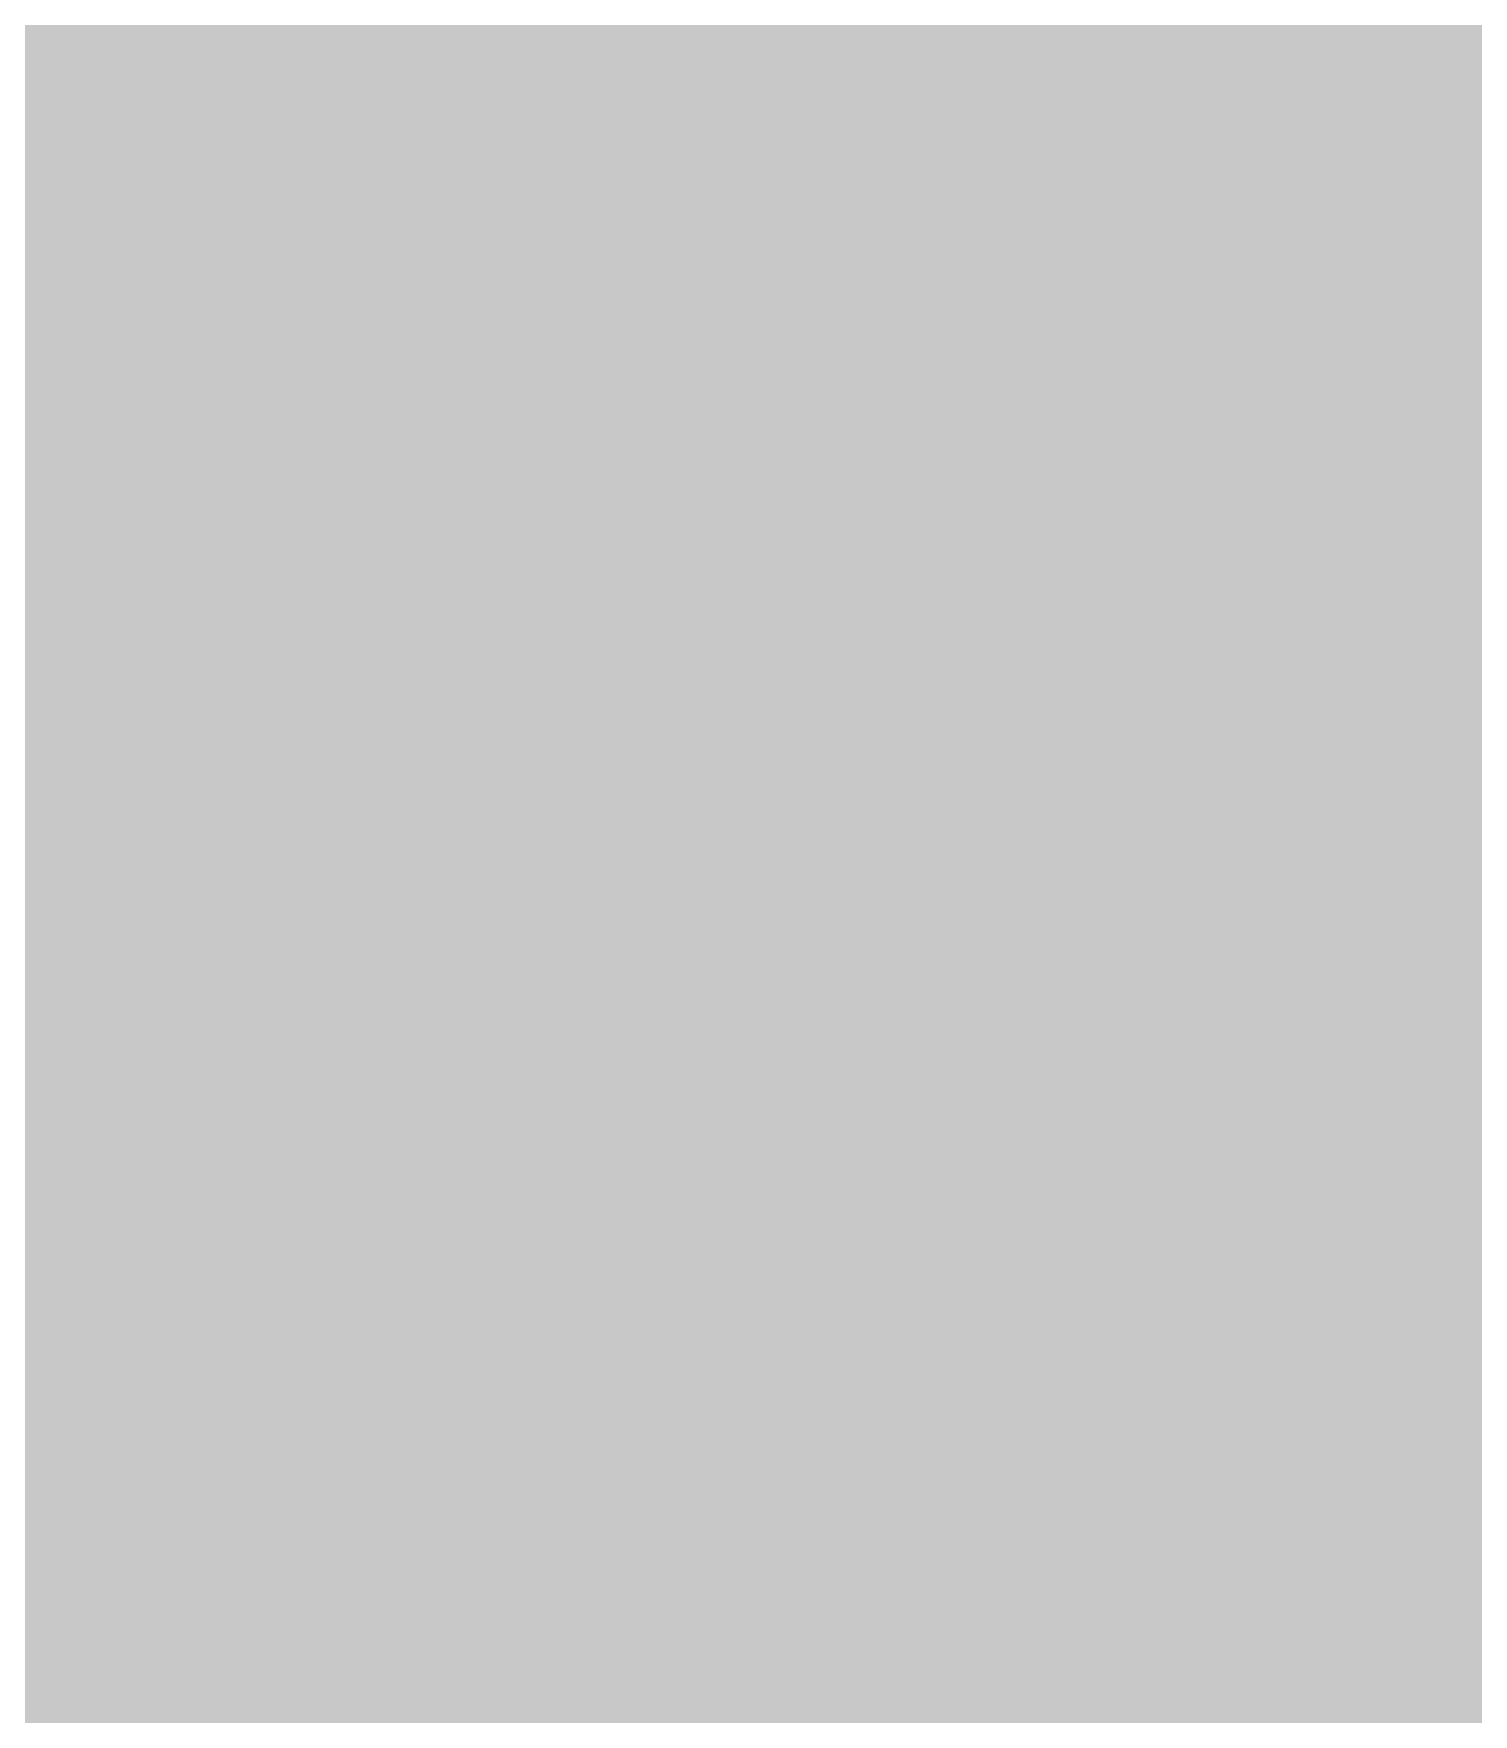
# Model space of a CAD drawing. Header units: millimetres. Extents: x 92 to 588, y 96 to 434.
# Drawn here: x 546.91 to 570.52, y 267.49 to 295.07 of the extents above; entities that cross this region are included whole.
import ezdxf

# ---------------------------------------------------------------- set-up
doc = ezdxf.new("R2010")
doc.units = ezdxf.units.MM
doc.layers.add('H', color=7, linetype='Continuous')
doc.layers.add('P', color=7, linetype='Continuous')

msp = doc.modelspace()

# ---------------------------------------------------------------- hatches: boundary and pattern name
at = {"layer": 'H', "linetype": 'Continuous'}
for points in [[(291.162, 223.903), (291.162, 433.788), (588.166, 433.788), (588.166, 223.903), (291.162, 223.903)], [(567.863, 293.735), (566.858, 294.74), (567.863, 295.746), (568.851, 294.74), (567.863, 293.735)], [(547.437, 290.913), (547.332, 290.93), (547.155, 290.948), (547.085, 290.983), (546.996, 291.001), (546.873, 291.089), (546.82, 291.142), (546.767, 291.195), (546.679, 291.318), (546.644, 291.389), (546.626, 291.46), (546.591, 291.618), (546.591, 291.689), (546.591, 291.795), (546.644, 291.989), (546.697, 292.077), (546.767, 292.165), (546.926, 292.306), (547.032, 292.359), (547.173, 292.218), (547.049, 292.112), (547.014, 292.042), (546.979, 291.971), (546.944, 291.812), (546.944, 291.724), (546.944, 291.601), (547.014, 291.407), (547.085, 291.336), (547.155, 291.266), (547.332, 291.177), (547.437, 291.177), (547.543, 291.177), (547.72, 291.248), (547.79, 291.318), (547.843, 291.371), (547.914, 291.565), (547.914, 291.671), (547.914, 291.742), (547.878, 291.865), (547.861, 291.918), (547.825, 291.971), (547.702, 292.059), (547.614, 292.112), (547.543, 292.148), (547.455, 292.183), (547.349, 292.218), (547.243, 292.271), (547.173, 292.218), (547.032, 292.359), (546.944, 292.43), (546.802, 292.553), (546.75, 292.606), (546.697, 292.677), (546.661, 292.853), (546.661, 292.941), (546.661, 293.012), (546.679, 293.153), (546.732, 293.276), (546.82, 293.382), (546.873, 293.435), (546.926, 293.47), (547.049, 293.541), (547.19, 293.594), (547.349, 293.612), (547.437, 293.629), (547.526, 293.629), (547.684, 293.594), (547.825, 293.559), (547.949, 293.488), (548.002, 293.435), (548.055, 293.382), (548.125, 293.276), (548.178, 293.171), (548.214, 293.029), (548.214, 292.959), (548.214, 292.871), (548.161, 292.712), (548.108, 292.624), (548.055, 292.536), (547.914, 292.412), (547.808, 292.359), (547.684, 292.5), (547.79, 292.624), (547.808, 292.677), (547.843, 292.747), (547.861, 292.888), (547.861, 292.959), (547.861, 293.047), (547.808, 293.188), (547.755, 293.259), (547.72, 293.276), (547.649, 293.329), (547.526, 293.365), (547.437, 293.365), (547.332, 293.365), (547.19, 293.312), (547.12, 293.259), (547.085, 293.241), (547.049, 293.171), (546.996, 293.065), (546.996, 292.977), (546.996, 292.924), (547.032, 292.818), (547.067, 292.765), (547.102, 292.73), (547.19, 292.641), (547.243, 292.606), (547.314, 292.571), (547.402, 292.518), (547.526, 292.483), (547.614, 292.447), (547.684, 292.5), (547.808, 292.359), (547.931, 292.289), (548.09, 292.165), (548.161, 292.095), (548.214, 292.006), (548.266, 291.812), (548.266, 291.707), (548.266, 291.618), (548.249, 291.46), (548.178, 291.318), (548.09, 291.195), (548.037, 291.142), (547.967, 291.089), (547.843, 291.001), (547.684, 290.948), (547.526, 290.93), (547.437, 290.913)], [(568.428, 291.636), (567.422, 292.641), (568.428, 293.647), (569.433, 292.641), (568.428, 291.636)], [(550.295, 289.713), (550.136, 289.749), (550.048, 289.766), (549.977, 289.802), (549.854, 289.89), (549.801, 289.943), (549.73, 290.013), (549.625, 290.207), (549.589, 290.313), (549.554, 290.437), (549.519, 290.736), (549.519, 291.072), (549.554, 291.371), (549.589, 291.513), (549.625, 291.636), (549.73, 291.883), (549.801, 291.989), (549.872, 292.077), (550.048, 292.236), (550.171, 292.289), (550.277, 292.342), (550.542, 292.394), (550.683, 292.394), (550.754, 292.394), (550.842, 292.394), (550.912, 292.377), (550.965, 292.359), (550.965, 292.024), (550.895, 292.059), (550.824, 292.077), (550.736, 292.095), (550.63, 292.095), (550.542, 292.095), (550.401, 292.077), (550.277, 292.024), (550.154, 291.936), (550.101, 291.883), (550.066, 291.83), (549.977, 291.689), (549.925, 291.53), (549.889, 291.336), (549.872, 291.23), (549.977, 291.054), (549.872, 290.983), (549.872, 290.948), (549.872, 290.913), (549.872, 290.878), (549.872, 290.825), (549.872, 290.701), (549.889, 290.472), (549.925, 290.384), (549.942, 290.313), (550.013, 290.19), (550.048, 290.137), (550.119, 290.066), (550.207, 290.031), (550.277, 289.996), (550.383, 289.996), (550.471, 289.996), (550.612, 290.048), (550.683, 290.101), (550.718, 290.137), (550.736, 290.19), (550.789, 290.278), (550.842, 290.454), (550.842, 290.595), (550.842, 290.666), (550.824, 290.807), (550.806, 290.86), (550.771, 290.913), (550.701, 291.001), (550.665, 291.036), (550.63, 291.072), (550.56, 291.107), (550.507, 291.107), (550.418, 291.124), (550.33, 291.124), (550.207, 291.124), (550.101, 291.089), (549.977, 291.054), (549.872, 291.23), (549.995, 291.318), (550.119, 291.371), (550.189, 291.389), (550.33, 291.407), (550.418, 291.424), (550.56, 291.407), (550.683, 291.389), (550.736, 291.371), (550.859, 291.301), (550.912, 291.266), (550.983, 291.213), (551.089, 291.072), (551.124, 290.983), (551.159, 290.913), (551.195, 290.719), (551.195, 290.595), (551.195, 290.507), (551.159, 290.313), (551.124, 290.243), (551.089, 290.154), (551, 290.013), (550.948, 289.96), (550.895, 289.89), (550.754, 289.802), (550.683, 289.766), (550.612, 289.749), (550.454, 289.713), (550.295, 289.713)], [(551.635, 289.766), (552.817, 292.042), (551.494, 292.042), (551.494, 292.342), (553.135, 292.342), (553.135, 291.971), (552.006, 289.766), (551.635, 289.766)], [(555.569, 289.766), (555.569, 290.648), (555.569, 290.93), (555.569, 291.936), (554.705, 290.93), (555.569, 290.93), (555.569, 290.648), (554.44, 290.648), (554.44, 291.019), (555.587, 292.342), (555.904, 292.342), (555.904, 290.93), (556.222, 290.93), (556.222, 290.648), (555.904, 290.648), (555.904, 289.766), (555.569, 289.766)], [(556.627, 289.766), (557.809, 292.042), (556.486, 292.042), (556.486, 292.342), (558.127, 292.342), (558.127, 291.971), (556.998, 289.766), (556.627, 289.766)], [(565.429, 289.713), (564.424, 290.701), (565.429, 291.707), (566.435, 290.701), (565.429, 289.713)], [(566.928, 288.973), (565.923, 289.978), (566.928, 290.983), (567.934, 289.978), (566.928, 288.973)], [(553.593, 289.766), (553.593, 290.26), (553.999, 290.26), (553.999, 289.766), (553.593, 289.766)], [(556.028, 287.879), (555.04, 288.884), (556.028, 289.872), (557.033, 288.884), (556.028, 287.879)], [(560.561, 287.244), (559.573, 288.249), (560.561, 289.237), (561.566, 288.249), (560.561, 287.244)], [(564.353, 286.644), (563.365, 287.65), (564.353, 288.637), (565.359, 287.65), (564.353, 286.644)], [(565.27, 285.251), (565.112, 285.268), (565.041, 285.304), (564.97, 285.339), (564.847, 285.427), (564.794, 285.48), (564.724, 285.551), (564.618, 285.745), (564.582, 285.85), (564.547, 285.974), (564.512, 286.256), (564.512, 286.433), (564.512, 286.591), (564.547, 286.909), (564.582, 287.032), (564.618, 287.173), (564.724, 287.403), (564.794, 287.508), (564.865, 287.614), (565.041, 287.755), (565.147, 287.826), (565.27, 287.861), (565.517, 287.932), (565.676, 287.932), (565.747, 287.932), (565.835, 287.914), (565.905, 287.914), (565.958, 287.897), (565.958, 287.561), (565.888, 287.579), (565.817, 287.614), (565.711, 287.632), (565.623, 287.632), (565.535, 287.632), (565.394, 287.597), (565.27, 287.544), (565.147, 287.473), (565.094, 287.42), (565.059, 287.35), (564.97, 287.226), (564.918, 287.068), (564.882, 286.873), (564.865, 286.768), (564.97, 286.591), (564.865, 286.521), (564.865, 286.485), (564.865, 286.45), (564.865, 286.362), (564.865, 286.221), (564.882, 286.009), (564.918, 285.921), (564.935, 285.85), (565.006, 285.727), (565.041, 285.674), (565.112, 285.603), (565.2, 285.551), (565.27, 285.533), (565.359, 285.533), (565.464, 285.533), (565.588, 285.586), (565.676, 285.639), (565.711, 285.674), (565.729, 285.709), (565.782, 285.815), (565.835, 285.974), (565.835, 286.115), (565.835, 286.203), (565.817, 286.327), (565.8, 286.38), (565.764, 286.433), (565.694, 286.538), (565.658, 286.574), (565.623, 286.591), (565.553, 286.627), (565.5, 286.644), (565.411, 286.662), (565.323, 286.662), (565.2, 286.662), (565.094, 286.627), (564.97, 286.591), (564.865, 286.768), (564.988, 286.838), (565.112, 286.891), (565.182, 286.926), (565.323, 286.944), (565.394, 286.944), (565.553, 286.944), (565.658, 286.909), (565.729, 286.891), (565.835, 286.838), (565.905, 286.785), (565.976, 286.732), (566.082, 286.609), (566.117, 286.521), (566.152, 286.433), (566.188, 286.238), (566.188, 286.133), (566.188, 286.044), (566.152, 285.85), (566.117, 285.762), (566.082, 285.692), (565.994, 285.551), (565.941, 285.48), (565.888, 285.427), (565.747, 285.339), (565.676, 285.304), (565.605, 285.268), (565.447, 285.251), (565.27, 285.251)], [(567.228, 285.251), (567.07, 285.268), (566.999, 285.304), (566.928, 285.339), (566.787, 285.427), (566.734, 285.48), (566.681, 285.551), (566.576, 285.745), (566.523, 285.85), (566.487, 285.974), (566.452, 286.256), (566.452, 286.433), (566.452, 286.591), (566.487, 286.909), (566.523, 287.032), (566.558, 287.173), (566.664, 287.403), (566.734, 287.508), (566.805, 287.614), (566.999, 287.755), (567.105, 287.826), (567.211, 287.861), (567.475, 287.932), (567.616, 287.932), (567.705, 287.932), (567.775, 287.914), (567.846, 287.914), (567.916, 287.897), (567.916, 287.561), (567.846, 287.579), (567.757, 287.614), (567.669, 287.632), (567.563, 287.632), (567.493, 287.632), (567.334, 287.597), (567.211, 287.544), (567.105, 287.473), (567.052, 287.42), (566.999, 287.35), (566.911, 287.226), (566.858, 287.068), (566.823, 286.873), (566.805, 286.768), (566.928, 286.591), (566.805, 286.521), (566.805, 286.485), (566.805, 286.45), (566.805, 286.221), (566.84, 286.009), (566.858, 285.921), (566.875, 285.85), (566.946, 285.727), (566.981, 285.674), (567.07, 285.603), (567.14, 285.551), (567.228, 285.533), (567.316, 285.533), (567.405, 285.533), (567.546, 285.586), (567.616, 285.639), (567.652, 285.674), (567.687, 285.709), (567.722, 285.815), (567.775, 285.974), (567.775, 286.115), (567.775, 286.203), (567.757, 286.327), (567.722, 286.433), (567.652, 286.538), (567.599, 286.574), (567.563, 286.591), (567.493, 286.627), (567.44, 286.644), (567.369, 286.662), (567.281, 286.662), (567.158, 286.662), (567.034, 286.627), (566.928, 286.591), (566.805, 286.768), (566.928, 286.838), (567.07, 286.891), (567.122, 286.926), (567.281, 286.944), (567.352, 286.944), (567.493, 286.944), (567.616, 286.909), (567.669, 286.891), (567.793, 286.838), (567.846, 286.785), (567.916, 286.732), (568.022, 286.609), (568.057, 286.521), (568.093, 286.433), (568.128, 286.238), (568.128, 286.133), (568.128, 286.044), (568.093, 285.85), (568.057, 285.762), (568.022, 285.692), (567.934, 285.551), (567.881, 285.48), (567.828, 285.427), (567.705, 285.339), (567.634, 285.304), (567.563, 285.268), (567.405, 285.251), (567.228, 285.251)], [(569.909, 285.251), (569.839, 285.251), (569.768, 285.268), (569.698, 285.286), (569.698, 285.621), (569.768, 285.586), (569.839, 285.568), (569.945, 285.551), (570.033, 285.551), (570.121, 285.551), (570.262, 285.568), (570.403, 285.639), (570.527, 285.709), (570.562, 285.762), (570.615, 285.833), (570.685, 285.956), (570.738, 286.115), (570.774, 286.309), (570.791, 286.415), (570.685, 286.591), (570.791, 286.662), (570.791, 286.768), (570.791, 286.821), (570.791, 286.944), (570.774, 287.156), (570.756, 287.244), (570.721, 287.332), (570.65, 287.456), (570.615, 287.508), (570.58, 287.544), (570.491, 287.597), (570.456, 287.614), (570.386, 287.65), (570.297, 287.65), (570.192, 287.65), (570.05, 287.597), (569.98, 287.526), (569.945, 287.491), (569.927, 287.456), (569.874, 287.367), (569.821, 287.191), (569.821, 287.05), (569.821, 286.979), (569.839, 286.838), (569.856, 286.785), (569.892, 286.732), (569.962, 286.644), (569.998, 286.609), (570.033, 286.574), (570.103, 286.538), (570.156, 286.538), (570.227, 286.521), (570.333, 286.521), (570.439, 286.521), (570.562, 286.556), (570.685, 286.591), (570.791, 286.415), (570.65, 286.327), (570.527, 286.274), (570.456, 286.256), (570.333, 286.238), (570.245, 286.221), (570.103, 286.238), (569.998, 286.256), (569.927, 286.274), (569.804, 286.344), (569.751, 286.38), (569.68, 286.433), (569.574, 286.574), (569.539, 286.644), (569.504, 286.732), (569.468, 286.926), (569.468, 287.138), (569.504, 287.314), (569.539, 287.403), (569.574, 287.491), (569.662, 287.632), (569.715, 287.685), (569.768, 287.738), (569.892, 287.826), (569.98, 287.861), (570.05, 287.897), (570.209, 287.932), (570.297, 287.932), (570.386, 287.932), (570.544, 287.897), (570.615, 287.879), (570.685, 287.844), (570.809, 287.755), (570.862, 287.703), (570.932, 287.632), (571.038, 287.438), (571.074, 287.332), (571.109, 287.209), (571.144, 286.909), (571.144, 286.75), (571.144, 286.591), (571.109, 286.274), (571.074, 286.133), (571.038, 285.992), (570.932, 285.762), (570.862, 285.656), (570.791, 285.568), (570.597, 285.409), (570.509, 285.357), (570.403, 285.304), (570.139, 285.251), (569.98, 285.251), (569.909, 285.251)], [(554.899, 284.757), (554.81, 284.774), (554.652, 284.792), (554.581, 284.827), (554.511, 284.863), (554.387, 284.933), (554.334, 285.004), (554.264, 285.074), (554.158, 285.268), (554.123, 285.374), (554.087, 285.498), (554.052, 285.78), (554.052, 285.956), (554.052, 286.115), (554.087, 286.415), (554.123, 286.556), (554.158, 286.697), (554.264, 286.926), (554.334, 287.032), (554.405, 287.12), (554.581, 287.279), (554.687, 287.332), (554.81, 287.385), (555.057, 287.438), (555.199, 287.456), (555.287, 287.456), (555.375, 287.438), (555.445, 287.438), (555.498, 287.42), (555.498, 287.085), (555.428, 287.103), (555.357, 287.138), (555.251, 287.156), (555.163, 287.156), (555.075, 287.156), (554.934, 287.12), (554.81, 287.068), (554.687, 286.979), (554.634, 286.926), (554.599, 286.873), (554.511, 286.75), (554.458, 286.574), (554.422, 286.397), (554.405, 286.291), (554.511, 286.097), (554.405, 286.044), (554.405, 286.009), (554.405, 285.974), (554.405, 285.745), (554.422, 285.533), (554.458, 285.445), (554.475, 285.357), (554.546, 285.233), (554.581, 285.198), (554.652, 285.127), (554.74, 285.074), (554.81, 285.057), (554.899, 285.039), (555.005, 285.057), (555.128, 285.11), (555.216, 285.163), (555.234, 285.198), (555.269, 285.233), (555.322, 285.321), (555.375, 285.498), (555.375, 285.639), (555.375, 285.727), (555.357, 285.85), (555.304, 285.956), (555.234, 286.044), (555.199, 286.097), (555.163, 286.115), (555.075, 286.15), (555.04, 286.168), (554.952, 286.186), (554.863, 286.186), (554.74, 286.168), (554.634, 286.15), (554.511, 286.097), (554.405, 286.291), (554.528, 286.362), (554.652, 286.415), (554.722, 286.45), (554.863, 286.468), (554.934, 286.468), (555.093, 286.468), (555.199, 286.433), (555.269, 286.415), (555.375, 286.362), (555.445, 286.309), (555.516, 286.256), (555.622, 286.115), (555.657, 286.044), (555.692, 285.956), (555.728, 285.762), (555.728, 285.656), (555.728, 285.551), (555.692, 285.374), (555.657, 285.286), (555.622, 285.198), (555.534, 285.057), (555.481, 285.004), (555.428, 284.951), (555.287, 284.863), (555.216, 284.827), (555.146, 284.792), (554.987, 284.774), (554.899, 284.757)], [(556.169, 284.81), (557.35, 287.103), (556.01, 287.103), (556.01, 287.403), (557.65, 287.403), (557.65, 287.015), (556.539, 284.81), (556.169, 284.81)], [(559.291, 284.81), (559.291, 285.074), (559.749, 285.074), (559.749, 286.821), (559.291, 286.821), (559.291, 287.05), (559.414, 287.05), (559.608, 287.085), (559.679, 287.12), (559.714, 287.138), (559.749, 287.191), (559.802, 287.314), (559.82, 287.403), (560.085, 287.403), (560.085, 285.074), (560.543, 285.074), (560.543, 284.81), (559.291, 284.81)], [(561.16, 284.81), (562.342, 287.103), (561.019, 287.103), (561.019, 287.403), (562.642, 287.403), (562.642, 287.015), (561.531, 284.81), (561.16, 284.81)], [(546.309, 284.192), (546.203, 284.192), (546.026, 284.228), (545.956, 284.263), (545.868, 284.281), (545.744, 284.369), (545.674, 284.422), (545.621, 284.475), (545.55, 284.598), (545.515, 284.669), (545.497, 284.739), (545.462, 284.898), (545.462, 284.968), (545.462, 285.074), (545.515, 285.268), (545.568, 285.357), (545.638, 285.445), (545.797, 285.586), (545.903, 285.639), (546.044, 285.498), (545.92, 285.374), (545.885, 285.321), (545.85, 285.251), (545.815, 285.092), (545.815, 285.004), (545.815, 284.88), (545.885, 284.686), (545.956, 284.616), (546.026, 284.545), (546.203, 284.457), (546.309, 284.457), (546.414, 284.457), (546.591, 284.528), (546.661, 284.58), (546.714, 284.651), (546.785, 284.827), (546.785, 284.951), (546.785, 285.021), (546.75, 285.145), (546.732, 285.198), (546.697, 285.251), (546.573, 285.339), (546.485, 285.392), (546.414, 285.427), (546.326, 285.462), (546.22, 285.498), (546.097, 285.551), (546.044, 285.498), (545.903, 285.639), (545.797, 285.709), (545.656, 285.833), (545.621, 285.886), (545.568, 285.956), (545.532, 286.115), (545.515, 286.221), (545.532, 286.291), (545.55, 286.433), (545.603, 286.538), (545.691, 286.662), (545.744, 286.697), (545.797, 286.75), (545.92, 286.821), (546.062, 286.873), (546.22, 286.891), (546.379, 286.891), (546.538, 286.873), (546.679, 286.821), (546.802, 286.768), (546.873, 286.715), (546.908, 286.662), (546.996, 286.556), (547.049, 286.45), (547.085, 286.309), (547.085, 286.238), (547.067, 286.15), (547.032, 285.992), (546.979, 285.903), (546.926, 285.815), (546.785, 285.692), (546.679, 285.639), (546.555, 285.78), (546.661, 285.903), (546.679, 285.956), (546.714, 286.027), (546.732, 286.168), (546.732, 286.238), (546.732, 286.327), (546.679, 286.468), (546.626, 286.521), (546.591, 286.556), (546.52, 286.591), (546.397, 286.644), (546.291, 286.644), (546.203, 286.644), (546.044, 286.591), (545.991, 286.538), (545.956, 286.521), (545.92, 286.45), (545.868, 286.344), (545.868, 286.256), (545.868, 286.203), (545.903, 286.08), (545.938, 286.044), (545.956, 285.992), (546.062, 285.921), (546.115, 285.886), (546.185, 285.85), (546.273, 285.798), (546.379, 285.745), (546.485, 285.727), (546.555, 285.78), (546.679, 285.639), (546.785, 285.568), (546.961, 285.445), (547.032, 285.374), (547.085, 285.286), (547.138, 285.092), (547.138, 284.968), (547.138, 284.898), (547.102, 284.739), (547.049, 284.598), (546.961, 284.475), (546.908, 284.422), (546.838, 284.369), (546.714, 284.281), (546.555, 284.228), (546.397, 284.192), (546.309, 284.192)], [(548.778, 284.263), (548.778, 284.528), (549.237, 284.528), (549.237, 286.256), (548.778, 286.256), (548.778, 286.485), (548.901, 286.485), (549.095, 286.521), (549.166, 286.556), (549.184, 286.591), (549.237, 286.644), (549.29, 286.75), (549.307, 286.856), (549.572, 286.856), (549.572, 284.528), (550.03, 284.528), (550.03, 284.263), (548.778, 284.263)], [(551.318, 284.21), (551.247, 284.21), (551.089, 284.228), (551, 284.263), (550.93, 284.298), (550.806, 284.386), (550.754, 284.439), (550.683, 284.51), (550.595, 284.704), (550.542, 284.81), (550.507, 284.933), (550.471, 285.215), (550.471, 285.392), (550.471, 285.551), (550.507, 285.868), (550.542, 285.992), (550.577, 286.133), (550.683, 286.362), (550.754, 286.468), (550.824, 286.574), (551, 286.715), (551.124, 286.785), (551.23, 286.838), (551.494, 286.891), (551.635, 286.891), (551.724, 286.891), (551.794, 286.873), (551.865, 286.873), (551.918, 286.856), (551.918, 286.521), (551.847, 286.538), (551.777, 286.574), (551.688, 286.591), (551.583, 286.591), (551.512, 286.591), (551.353, 286.556), (551.23, 286.503), (551.106, 286.433), (551.053, 286.38), (551.018, 286.309), (550.93, 286.186), (550.877, 286.027), (550.842, 285.833), (550.824, 285.727), (550.93, 285.551), (550.824, 285.48), (550.824, 285.445), (550.824, 285.409), (550.824, 285.18), (550.842, 284.968), (550.877, 284.88), (550.895, 284.81), (550.965, 284.686), (551, 284.633), (551.071, 284.563), (551.159, 284.51), (551.23, 284.492), (551.336, 284.492), (551.424, 284.492), (551.565, 284.545), (551.635, 284.598), (551.671, 284.633), (551.688, 284.669), (551.741, 284.774), (551.794, 284.933), (551.794, 285.074), (551.794, 285.163), (551.777, 285.286), (551.759, 285.357), (551.724, 285.392), (551.671, 285.498), (551.618, 285.533), (551.583, 285.551), (551.512, 285.586), (551.459, 285.603), (551.371, 285.621), (551.283, 285.621), (551.177, 285.621), (551.053, 285.586), (550.93, 285.551), (550.824, 285.727), (550.948, 285.815), (551.089, 285.868), (551.142, 285.886), (551.283, 285.903), (551.371, 285.903), (551.512, 285.903), (551.635, 285.868), (551.688, 285.85), (551.812, 285.798), (551.865, 285.762), (551.935, 285.692), (552.041, 285.568), (552.076, 285.48), (552.112, 285.392), (552.147, 285.198), (552.147, 285.092), (552.147, 285.004), (552.112, 284.81), (552.076, 284.722), (552.041, 284.651), (551.953, 284.51), (551.9, 284.439), (551.847, 284.386), (551.724, 284.298), (551.635, 284.263), (551.565, 284.228), (551.406, 284.21), (551.318, 284.21)], [(568.586, 285.304), (568.586, 285.798), (568.992, 285.798), (568.992, 285.304), (568.586, 285.304)], [(552.27, 283.452), (551.265, 284.439), (552.27, 285.445), (553.276, 284.439), (552.27, 283.452)], [(558.127, 284.81), (558.127, 285.304), (558.532, 285.304), (558.532, 284.81), (558.127, 284.81)], [(547.614, 284.263), (547.614, 284.757), (548.02, 284.757), (548.02, 284.263), (547.614, 284.263)], [(561.196, 280.947), (560.19, 281.952), (561.196, 282.94), (562.201, 281.952), (561.196, 280.947)], [(562.201, 279.553), (562.113, 279.553), (561.954, 279.571), (561.884, 279.606), (561.813, 279.642), (561.69, 279.73), (561.637, 279.783), (561.566, 279.853), (561.46, 280.047), (561.425, 280.153), (561.39, 280.277), (561.355, 280.576), (561.337, 280.735), (561.355, 280.894), (561.39, 281.211), (561.407, 281.335), (561.46, 281.476), (561.566, 281.705), (561.619, 281.811), (561.707, 281.917), (561.884, 282.058), (561.99, 282.129), (562.095, 282.182), (562.36, 282.234), (562.501, 282.234), (562.589, 282.234), (562.66, 282.217), (562.73, 282.217), (562.801, 282.199), (562.801, 281.864), (562.73, 281.882), (562.642, 281.917), (562.554, 281.935), (562.448, 281.935), (562.378, 281.935), (562.236, 281.899), (562.095, 281.846), (561.99, 281.776), (561.937, 281.723), (561.884, 281.652), (561.813, 281.529), (561.743, 281.37), (561.707, 281.176), (561.707, 281.07), (561.813, 280.894), (561.707, 280.823), (561.69, 280.788), (561.69, 280.753), (561.69, 280.665), (561.69, 280.523), (561.725, 280.312), (561.743, 280.224), (561.778, 280.153), (561.831, 280.03), (561.884, 279.977), (561.954, 279.906), (562.025, 279.871), (562.113, 279.836), (562.201, 279.836), (562.307, 279.836), (562.43, 279.888), (562.501, 279.941), (562.536, 279.977), (562.572, 280.012), (562.625, 280.118), (562.66, 280.277), (562.66, 280.418), (562.66, 280.506), (562.642, 280.629), (562.625, 280.7), (562.607, 280.753), (562.536, 280.841), (562.483, 280.876), (562.448, 280.894), (562.378, 280.947), (562.342, 280.947), (562.254, 280.964), (562.166, 280.964), (562.042, 280.964), (561.919, 280.929), (561.813, 280.894), (561.707, 281.07), (561.831, 281.158), (561.954, 281.211), (562.025, 281.229), (562.166, 281.247), (562.236, 281.247), (562.378, 281.247), (562.501, 281.229), (562.554, 281.211), (562.677, 281.141), (562.748, 281.106), (562.801, 281.035), (562.907, 280.912), (562.96, 280.823), (562.977, 280.735), (563.013, 280.541), (563.013, 280.435), (563.013, 280.347), (562.977, 280.153), (562.96, 280.065), (562.924, 279.994), (562.836, 279.853), (562.783, 279.783), (562.713, 279.73), (562.589, 279.642), (562.519, 279.606), (562.448, 279.589), (562.289, 279.553), (562.201, 279.553)], [(563.471, 279.606), (564.653, 281.882), (563.312, 281.882), (563.312, 282.182), (564.953, 282.182), (564.953, 281.793), (563.842, 279.606), (563.471, 279.606)], [(567.193, 279.553), (567.105, 279.553), (566.946, 279.571), (566.875, 279.606), (566.805, 279.642), (566.681, 279.73), (566.629, 279.783), (566.558, 279.853), (566.452, 280.047), (566.417, 280.153), (566.382, 280.277), (566.346, 280.576), (566.329, 280.735), (566.346, 280.894), (566.382, 281.211), (566.399, 281.335), (566.452, 281.476), (566.558, 281.705), (566.629, 281.811), (566.699, 281.917), (566.875, 282.058), (566.981, 282.129), (567.105, 282.182), (567.352, 282.234), (567.493, 282.234), (567.581, 282.234), (567.652, 282.217), (567.722, 282.217), (567.793, 282.199), (567.793, 281.864), (567.722, 281.882), (567.634, 281.917), (567.546, 281.935), (567.458, 281.935), (567.369, 281.935), (567.228, 281.899), (567.087, 281.846), (566.981, 281.776), (566.928, 281.723), (566.875, 281.652), (566.805, 281.529), (566.734, 281.37), (566.699, 281.176), (566.699, 281.07), (566.805, 280.894), (566.699, 280.823), (566.681, 280.788), (566.681, 280.753), (566.681, 280.718), (566.681, 280.665), (566.681, 280.523), (566.717, 280.312), (566.734, 280.224), (566.77, 280.153), (566.84, 280.03), (566.875, 279.977), (566.946, 279.906), (567.017, 279.871), (567.105, 279.836), (567.193, 279.836), (567.299, 279.836), (567.422, 279.888), (567.493, 279.941), (567.563, 280.012), (567.616, 280.118), (567.652, 280.277), (567.669, 280.418), (567.652, 280.506), (567.634, 280.629), (567.616, 280.7), (567.599, 280.753), (567.528, 280.841), (567.493, 280.876), (567.458, 280.894), (567.369, 280.947), (567.334, 280.947), (567.246, 280.964), (567.158, 280.964), (567.034, 280.964), (566.911, 280.929), (566.805, 280.894), (566.699, 281.07), (566.823, 281.158), (566.946, 281.211), (567.017, 281.229), (567.158, 281.247), (567.228, 281.247), (567.369, 281.247), (567.493, 281.229), (567.546, 281.211), (567.669, 281.141), (567.74, 281.106), (567.793, 281.035), (567.899, 280.912), (567.951, 280.823), (567.969, 280.735), (568.004, 280.541), (568.022, 280.435), (568.004, 280.347), (567.969, 280.153), (567.951, 280.065), (567.916, 279.994), (567.828, 279.853), (567.775, 279.783), (567.705, 279.73), (567.581, 279.642), (567.51, 279.606), (567.44, 279.589), (567.281, 279.553), (567.193, 279.553)], [(569.133, 279.553), (569.045, 279.553), (568.886, 279.571), (568.816, 279.606), (568.745, 279.642), (568.622, 279.73), (568.569, 279.783), (568.498, 279.853), (568.392, 280.047), (568.357, 280.153), (568.322, 280.277), (568.287, 280.576), (568.287, 280.735), (568.287, 280.894), (568.322, 281.211), (568.357, 281.335), (568.392, 281.476), (568.498, 281.705), (568.569, 281.811), (568.639, 281.917), (568.816, 282.058), (568.922, 282.129), (569.045, 282.182), (569.292, 282.234), (569.451, 282.234), (569.521, 282.234), (569.61, 282.217), (569.68, 282.217), (569.733, 282.199), (569.733, 281.864), (569.662, 281.882), (569.592, 281.917), (569.486, 281.935), (569.398, 281.935), (569.31, 281.935), (569.169, 281.899), (569.045, 281.846), (568.922, 281.776), (568.869, 281.723), (568.833, 281.652), (568.745, 281.529), (568.692, 281.37), (568.657, 281.176), (568.639, 281.07), (568.745, 280.894), (568.639, 280.823), (568.639, 280.788), (568.639, 280.753), (568.639, 280.665), (568.639, 280.523), (568.657, 280.312), (568.692, 280.224), (568.71, 280.153), (568.78, 280.03), (568.816, 279.977), (568.886, 279.906), (568.975, 279.871), (569.045, 279.836), (569.133, 279.836), (569.239, 279.836), (569.363, 279.888), (569.451, 279.941), (569.486, 279.977), (569.504, 280.012), (569.557, 280.118), (569.61, 280.277), (569.61, 280.418), (569.61, 280.506), (569.592, 280.629), (569.574, 280.7), (569.539, 280.753), (569.468, 280.841), (569.433, 280.876), (569.398, 280.894), (569.327, 280.947), (569.274, 280.947), (569.186, 280.964), (569.098, 280.964), (568.975, 280.964), (568.869, 280.929), (568.745, 280.894), (568.639, 281.07), (568.763, 281.158), (568.886, 281.211), (568.957, 281.229), (569.098, 281.247), (569.169, 281.247), (569.327, 281.247), (569.433, 281.229), (569.504, 281.211), (569.61, 281.141), (569.68, 281.106), (569.751, 281.035), (569.856, 280.912), (569.892, 280.823), (569.927, 280.735), (569.962, 280.541), (569.962, 280.435), (569.962, 280.347), (569.927, 280.153), (569.892, 280.065), (569.856, 279.994), (569.768, 279.853), (569.715, 279.783), (569.662, 279.73), (569.521, 279.642), (569.451, 279.606), (569.38, 279.589), (569.221, 279.553), (569.133, 279.553)], [(552.041, 279.359), (551.953, 279.359), (551.794, 279.377), (551.724, 279.412), (551.653, 279.448), (551.53, 279.536), (551.477, 279.589), (551.406, 279.659), (551.3, 279.853), (551.265, 279.959), (551.23, 280.083), (551.195, 280.382), (551.177, 280.541), (551.195, 280.7), (551.23, 281.017), (551.247, 281.141), (551.3, 281.282), (551.406, 281.511), (551.459, 281.617), (551.547, 281.723), (551.724, 281.864), (551.83, 281.935), (551.953, 281.988), (552.2, 282.04), (552.341, 282.04), (552.429, 282.04), (552.5, 282.023), (552.57, 282.023), (552.641, 282.005), (552.641, 281.67), (552.57, 281.688), (552.482, 281.723), (552.394, 281.741), (552.306, 281.741), (552.218, 281.741), (552.076, 281.705), (551.935, 281.652), (551.83, 281.582), (551.777, 281.529), (551.724, 281.458), (551.653, 281.335), (551.583, 281.176), (551.547, 280.982), (551.547, 280.876), (551.653, 280.7), (551.547, 280.629), (551.53, 280.594), (551.53, 280.559), (551.53, 280.523), (551.53, 280.471), (551.53, 280.329), (551.565, 280.118), (551.583, 280.03), (551.618, 279.959), (551.688, 279.836), (551.724, 279.783), (551.794, 279.712), (551.865, 279.677), (551.953, 279.642), (552.041, 279.642), (552.147, 279.642), (552.27, 279.694), (552.341, 279.747), (552.412, 279.818), (552.465, 279.924), (552.5, 280.083), (552.517, 280.224), (552.5, 280.312), (552.482, 280.435), (552.465, 280.506), (552.447, 280.559), (552.376, 280.647), (552.323, 280.682), (552.306, 280.7), (552.218, 280.753), (552.182, 280.753), (552.094, 280.77), (552.006, 280.77), (551.882, 280.77), (551.759, 280.735), (551.653, 280.7), (551.547, 280.876), (551.671, 280.964), (551.794, 281.017), (551.865, 281.035), (552.006, 281.053), (552.076, 281.053), (552.218, 281.053), (552.341, 281.035), (552.394, 281.017), (552.517, 280.947), (552.588, 280.912), (552.641, 280.841), (552.747, 280.718), (552.8, 280.629), (552.817, 280.541), (552.853, 280.347), (552.853, 280.153), (552.817, 279.959), (552.8, 279.871), (552.764, 279.8), (552.676, 279.659), (552.623, 279.589), (552.553, 279.536), (552.429, 279.448), (552.359, 279.412), (552.288, 279.395), (552.129, 279.359), (552.041, 279.359)], [(553.858, 279.342), (553.682, 279.377), (553.611, 279.412), (553.523, 279.43), (553.399, 279.518), (553.329, 279.571), (553.276, 279.624), (553.205, 279.747), (553.135, 279.888), (553.117, 280.047), (553.117, 280.118), (553.117, 280.224), (553.17, 280.418), (553.223, 280.506), (553.276, 280.594), (553.452, 280.735), (553.558, 280.788), (553.682, 280.647), (553.576, 280.523), (553.54, 280.471), (553.505, 280.4), (553.47, 280.241), (553.452, 280.153), (553.47, 280.03), (553.54, 279.836), (553.611, 279.765), (553.682, 279.694), (553.858, 279.606), (553.964, 279.606), (554.07, 279.606), (554.246, 279.677), (554.299, 279.73), (554.37, 279.8), (554.44, 279.977), (554.44, 280.1), (554.44, 280.171), (554.405, 280.294), (554.37, 280.347), (554.334, 280.4), (554.228, 280.488), (554.14, 280.541), (554.07, 280.576), (553.981, 280.612), (553.876, 280.647), (553.752, 280.7), (553.682, 280.647), (553.558, 280.788), (553.452, 280.859), (553.311, 280.982), (553.258, 281.035), (553.223, 281.106), (553.17, 281.264), (553.17, 281.37), (553.17, 281.441), (553.205, 281.582), (553.258, 281.688), (553.346, 281.811), (553.399, 281.846), (553.452, 281.899), (553.576, 281.97), (553.717, 282.023), (553.876, 282.04), (553.946, 282.058), (554.034, 282.04), (554.193, 282.023), (554.334, 281.97), (554.458, 281.917), (554.564, 281.811), (554.652, 281.705), (554.705, 281.599), (554.722, 281.458), (554.74, 281.388), (554.722, 281.3), (554.669, 281.141), (554.634, 281.053), (554.581, 280.964), (554.422, 280.841), (554.334, 280.788), (554.211, 280.929), (554.299, 281.053), (554.334, 281.106), (554.37, 281.176), (554.387, 281.317), (554.387, 281.388), (554.387, 281.476), (554.334, 281.617), (554.281, 281.67), (554.246, 281.705), (554.175, 281.758), (554.052, 281.793), (553.946, 281.793), (553.858, 281.793), (553.699, 281.741), (553.646, 281.688), (553.611, 281.67), (553.576, 281.599), (553.523, 281.494), (553.523, 281.405), (553.523, 281.353), (553.558, 281.247), (553.576, 281.194), (553.611, 281.141), (553.717, 281.07), (553.77, 281.035), (553.823, 281), (553.929, 280.947), (554.034, 280.894), (554.14, 280.876), (554.211, 280.929), (554.334, 280.788), (554.44, 280.718), (554.616, 280.594), (554.687, 280.523), (554.74, 280.435), (554.793, 280.241), (554.793, 280.118), (554.793, 280.047), (554.758, 279.888), (554.705, 279.747), (554.616, 279.624), (554.564, 279.571), (554.493, 279.518), (554.352, 279.43), (554.211, 279.377), (554.034, 279.342), (553.858, 279.342)], [(556.91, 279.342), (556.733, 279.377), (556.645, 279.412), (556.574, 279.43), (556.433, 279.518), (556.38, 279.571), (556.327, 279.624), (556.239, 279.747), (556.222, 279.818), (556.186, 279.888), (556.169, 280.047), (556.151, 280.118), (556.169, 280.224), (556.222, 280.418), (556.275, 280.506), (556.327, 280.594), (556.486, 280.735), (556.592, 280.788), (556.733, 280.647), (556.627, 280.523), (556.592, 280.471), (556.557, 280.4), (556.504, 280.241), (556.504, 280.153), (556.521, 280.03), (556.592, 279.836), (556.645, 279.765), (556.715, 279.694), (556.892, 279.606), (556.998, 279.606), (557.104, 279.606), (557.28, 279.677), (557.35, 279.73), (557.421, 279.8), (557.474, 279.977), (557.492, 280.1), (557.492, 280.171), (557.456, 280.294), (557.421, 280.347), (557.386, 280.4), (557.262, 280.488), (557.174, 280.541), (557.121, 280.576), (557.033, 280.612), (556.927, 280.647), (556.804, 280.7), (556.733, 280.647), (556.592, 280.788), (556.504, 280.859), (556.363, 280.982), (556.31, 281.035), (556.275, 281.106), (556.222, 281.264), (556.222, 281.37), (556.222, 281.441), (556.257, 281.582), (556.31, 281.688), (556.38, 281.811), (556.433, 281.846), (556.504, 281.899), (556.627, 281.97), (556.768, 282.023), (556.91, 282.04), (556.998, 282.058), (557.086, 282.04), (557.245, 282.023), (557.386, 281.97), (557.509, 281.917), (557.562, 281.864), (557.615, 281.811), (557.703, 281.705), (557.756, 281.599), (557.774, 281.458), (557.774, 281.388), (557.774, 281.3), (557.721, 281.141), (557.668, 281.053), (557.615, 280.964), (557.474, 280.841), (557.386, 280.788), (557.245, 280.929), (557.35, 281.053), (557.386, 281.106), (557.403, 281.176), (557.439, 281.317), (557.439, 281.388), (557.439, 281.476), (557.368, 281.617), (557.315, 281.67), (557.298, 281.705), (557.227, 281.758), (557.104, 281.793), (556.998, 281.793), (556.91, 281.793), (556.751, 281.741), (556.68, 281.688), (556.663, 281.67), (556.61, 281.599), (556.574, 281.494), (556.574, 281.405), (556.574, 281.353), (556.61, 281.247), (556.627, 281.194), (556.663, 281.141), (556.751, 281.07), (556.821, 281.035), (556.874, 281), (556.98, 280.947), (557.086, 280.894), (557.174, 280.876), (557.245, 280.929), (557.386, 280.788), (557.492, 280.718), (557.668, 280.594), (557.721, 280.523), (557.774, 280.435), (557.844, 280.241), (557.844, 280.118), (557.844, 280.047), (557.809, 279.888), (557.756, 279.747), (557.65, 279.624), (557.597, 279.571), (557.545, 279.518), (557.403, 279.43), (557.262, 279.377), (557.086, 279.342), (556.91, 279.342)], [(558.85, 279.359), (558.762, 279.359), (558.568, 279.377), (558.462, 279.395), (558.285, 279.448), (558.144, 279.518), (558.144, 279.871), (558.285, 279.8), (558.462, 279.73), (558.55, 279.694), (558.744, 279.659), (558.832, 279.659), (558.938, 279.659), (559.044, 279.694), (559.097, 279.712), (559.185, 279.765), (559.22, 279.8), (559.291, 279.871), (559.326, 279.959), (559.344, 280.012), (559.361, 280.135), (559.361, 280.259), (559.344, 280.382), (559.326, 280.435), (559.308, 280.471), (559.238, 280.541), (559.203, 280.576), (559.132, 280.612), (559.044, 280.647), (558.938, 280.665), (558.673, 280.665), (558.673, 280.947), (558.779, 280.947), (558.903, 280.947), (559.097, 281.017), (559.167, 281.07), (559.203, 281.088), (559.255, 281.158), (559.308, 281.282), (559.308, 281.388), (559.308, 281.441), (559.291, 281.511), (559.273, 281.547), (559.255, 281.582), (559.203, 281.635), (559.114, 281.705), (559.026, 281.723), (558.956, 281.741), (558.867, 281.741), (558.762, 281.741), (558.673, 281.723), (558.585, 281.705), (558.497, 281.67), (558.409, 281.635), (558.338, 281.582), (558.285, 281.547), (558.232, 281.511), (558.215, 281.882), (558.338, 281.935), (558.515, 281.988), (558.62, 282.023), (558.797, 282.04), (558.885, 282.04), (559.061, 282.04), (559.203, 282.005), (559.255, 281.988), (559.379, 281.935), (559.432, 281.899), (559.485, 281.864), (559.573, 281.758), (559.608, 281.705), (559.626, 281.635), (559.661, 281.494), (559.661, 281.423), (559.661, 281.317), (559.591, 281.123), (559.52, 281.053), (559.45, 280.964), (559.291, 280.876), (559.185, 280.841), (559.273, 280.806), (559.361, 280.77), (559.45, 280.718), (559.538, 280.647), (559.573, 280.612), (559.644, 280.523), (559.661, 280.453), (559.696, 280.4), (559.714, 280.259), (559.714, 280.083), (559.679, 279.924), (559.661, 279.853), (559.626, 279.783), (559.538, 279.642), (559.485, 279.589), (559.432, 279.536), (559.291, 279.448), (559.22, 279.412), (559.132, 279.377), (558.956, 279.359), (558.85, 279.359)], [(565.411, 279.606), (565.411, 280.1), (565.835, 280.1), (565.835, 279.606), (565.411, 279.606)], [(555.251, 279.412), (555.251, 279.906), (555.675, 279.906), (555.675, 279.412), (555.251, 279.412)], [(551.036, 277.525), (550.03, 278.513), (551.036, 279.518), (552.041, 278.513), (551.036, 277.525)], [(547.684, 276.325), (547.49, 276.325), (547.314, 276.361), (547.138, 276.414), (546.996, 276.467), (546.996, 276.837), (547.067, 276.802), (547.138, 276.766), (547.208, 276.731), (547.296, 276.696), (547.402, 276.661), (547.49, 276.643), (547.579, 276.625), (547.684, 276.625), (547.79, 276.625), (547.878, 276.661), (547.931, 276.678), (548.02, 276.731), (548.055, 276.784), (548.108, 276.855), (548.161, 276.96), (548.178, 277.066), (548.178, 277.207), (548.178, 277.26), (548.161, 277.384), (548.143, 277.419), (548.125, 277.472), (548.072, 277.543), (548.037, 277.578), (548.002, 277.595), (547.914, 277.648), (547.861, 277.666), (547.737, 277.684), (547.614, 277.684), (547.473, 277.684), (547.332, 277.666), (547.208, 277.648), (547.102, 277.631), (547.102, 278.954), (548.531, 278.954), (548.531, 278.654), (547.437, 278.654), (547.437, 277.966), (547.508, 277.966), (547.561, 277.983), (547.614, 277.983), (547.667, 277.983), (547.861, 277.983), (548.002, 277.948), (548.072, 277.931), (548.214, 277.86), (548.266, 277.825), (548.337, 277.772), (548.425, 277.648), (548.478, 277.578), (548.496, 277.507), (548.531, 277.313), (548.531, 277.19), (548.531, 277.102), (548.513, 276.925), (548.478, 276.855), (548.443, 276.766), (548.355, 276.643), (548.319, 276.572), (548.249, 276.519), (548.125, 276.431), (548.037, 276.396), (547.949, 276.361), (547.773, 276.325), (547.684, 276.325)], [(569.592, 275.055), (569.504, 275.055), (569.345, 275.091), (569.274, 275.108), (569.204, 275.144), (569.08, 275.232), (569.027, 275.285), (568.957, 275.355), (568.851, 275.549), (568.816, 275.673), (568.78, 275.796), (568.745, 276.078), (568.745, 276.237), (568.745, 276.414), (568.78, 276.713), (568.816, 276.855), (568.851, 276.978), (568.957, 277.225), (569.027, 277.331), (569.098, 277.419), (569.274, 277.578), (569.38, 277.631), (569.504, 277.684), (569.751, 277.737), (569.892, 277.737), (569.98, 277.737), (570.068, 277.737), (570.139, 277.719), (570.192, 277.701), (570.192, 277.366), (570.121, 277.401), (570.033, 277.419), (569.945, 277.437), (569.856, 277.437), (569.768, 277.437), (569.627, 277.419), (569.504, 277.366), (569.38, 277.278), (569.327, 277.225), (569.274, 277.172), (569.204, 277.031), (569.151, 276.872), (569.098, 276.678), (569.098, 276.572), (569.204, 276.396), (569.098, 276.325), (569.098, 276.29), (569.098, 276.255), (569.08, 276.22), (569.08, 276.167), (569.098, 276.043), (569.116, 275.814), (569.133, 275.743), (569.169, 275.655), (569.239, 275.532), (569.274, 275.479), (569.345, 275.408), (569.433, 275.373), (569.504, 275.338), (569.592, 275.338), (569.698, 275.338), (569.821, 275.391), (569.909, 275.443), (569.962, 275.532), (570.015, 275.62), (570.05, 275.796), (570.068, 275.937), (570.068, 276.008), (570.033, 276.149), (570.015, 276.202), (569.998, 276.255), (569.927, 276.343), (569.892, 276.378), (569.856, 276.414), (569.768, 276.449), (569.733, 276.467), (569.645, 276.467), (569.557, 276.467), (569.433, 276.467), (569.327, 276.431), (569.204, 276.396), (569.098, 276.572), (569.221, 276.661), (569.345, 276.713), (569.415, 276.731), (569.557, 276.766), (569.627, 276.766), (569.786, 276.749), (569.892, 276.731), (569.962, 276.713), (570.068, 276.643), (570.139, 276.608), (570.209, 276.555), (570.315, 276.414), (570.35, 276.343), (570.386, 276.255), (570.421, 276.061), (570.421, 275.849), (570.386, 275.673), (570.35, 275.585), (570.315, 275.496), (570.227, 275.355), (570.174, 275.302), (570.121, 275.249), (569.98, 275.144), (569.909, 275.126), (569.839, 275.091), (569.68, 275.055), (569.592, 275.055)], [(568.586, 273.221), (567.599, 274.226), (568.586, 275.214), (569.592, 274.226), (568.586, 273.221)], [(557.95, 269.076), (557.862, 269.076), (557.703, 269.111), (557.633, 269.146), (557.562, 269.164), (557.421, 269.252), (557.368, 269.323), (557.315, 269.393), (557.209, 269.57), (557.156, 269.693), (557.121, 269.817), (557.086, 270.099), (557.086, 270.275), (557.086, 270.434), (557.121, 270.734), (557.156, 270.875), (557.192, 271.016), (557.298, 271.245), (557.368, 271.351), (557.439, 271.439), (557.633, 271.598), (557.739, 271.651), (557.844, 271.704), (558.109, 271.757), (558.25, 271.775), (558.338, 271.757), (558.409, 271.757), (558.479, 271.739), (558.55, 271.722), (558.55, 271.404), (558.479, 271.422), (558.391, 271.439), (558.303, 271.457), (558.197, 271.475), (558.127, 271.457), (557.968, 271.439), (557.844, 271.387), (557.739, 271.298), (557.686, 271.245), (557.633, 271.193), (557.545, 271.051), (557.492, 270.893), (557.456, 270.716), (557.439, 270.61), (557.562, 270.416), (557.439, 270.363), (557.439, 270.328), (557.439, 270.275), (557.439, 270.064), (557.474, 269.852), (557.492, 269.764), (557.527, 269.676), (557.58, 269.552), (557.615, 269.517), (557.703, 269.429), (557.774, 269.393), (557.862, 269.376), (557.95, 269.358), (558.038, 269.376), (558.18, 269.429), (558.25, 269.482), (558.285, 269.517), (558.321, 269.552), (558.356, 269.64), (558.409, 269.817), (558.409, 269.958), (558.409, 270.028), (558.391, 270.169), (558.374, 270.222), (558.356, 270.275), (558.285, 270.363), (558.232, 270.416), (558.197, 270.434), (558.127, 270.469), (558.091, 270.487), (558.003, 270.505), (557.915, 270.505), (557.791, 270.487), (557.668, 270.469), (557.562, 270.416), (557.439, 270.61), (557.562, 270.681), (557.703, 270.734), (557.756, 270.752), (557.915, 270.787), (557.985, 270.787), (558.127, 270.787), (558.25, 270.752), (558.303, 270.734), (558.426, 270.681), (558.479, 270.628), (558.55, 270.575), (558.656, 270.434), (558.691, 270.363), (558.726, 270.275), (558.762, 270.081), (558.762, 269.975), (558.762, 269.87), (558.726, 269.693), (558.691, 269.605), (558.673, 269.517), (558.568, 269.376), (558.515, 269.323), (558.462, 269.27), (558.338, 269.182), (558.268, 269.146), (558.197, 269.111), (558.038, 269.076), (557.95, 269.076)], [(559.52, 269.076), (559.45, 269.093), (559.379, 269.093), (559.291, 269.093), (559.22, 269.129), (559.22, 269.446), (559.291, 269.429), (559.379, 269.411), (559.467, 269.393), (559.573, 269.376), (559.644, 269.376), (559.802, 269.411), (559.943, 269.464), (560.049, 269.552), (560.102, 269.605), (560.155, 269.658), (560.226, 269.799), (560.279, 269.958), (560.314, 270.152), (560.331, 270.24), (560.226, 270.434), (560.331, 270.487), (560.331, 270.558), (560.331, 270.61), (560.331, 270.787), (560.314, 270.998), (560.279, 271.087), (560.261, 271.157), (560.19, 271.298), (560.155, 271.334), (560.12, 271.387), (560.032, 271.439), (559.996, 271.457), (559.908, 271.475), (559.82, 271.492), (559.714, 271.475), (559.591, 271.422), (559.52, 271.369), (559.45, 271.298), (559.397, 271.193), (559.361, 271.034), (559.361, 270.893), (559.361, 270.804), (559.379, 270.681), (559.397, 270.628), (559.414, 270.575), (559.485, 270.487), (559.538, 270.434), (559.573, 270.416), (559.644, 270.381), (559.679, 270.363), (559.767, 270.346), (559.855, 270.346), (559.979, 270.363), (560.102, 270.381), (560.226, 270.434), (560.331, 270.24), (560.19, 270.169), (560.067, 270.117), (559.996, 270.081), (559.855, 270.064), (559.785, 270.064), (559.644, 270.064), (559.52, 270.099), (559.467, 270.117), (559.344, 270.169), (559.291, 270.222), (559.22, 270.275), (559.114, 270.416), (559.079, 270.487), (559.044, 270.575), (559.009, 270.769), (559.009, 270.875), (559.009, 270.981), (559.044, 271.157), (559.061, 271.245), (559.097, 271.316), (559.185, 271.457), (559.255, 271.528), (559.308, 271.581), (559.432, 271.669), (559.502, 271.704), (559.591, 271.739), (559.749, 271.775), (559.82, 271.775), (559.908, 271.775), (560.067, 271.739), (560.155, 271.704), (560.226, 271.686), (560.349, 271.598), (560.402, 271.545), (560.455, 271.457), (560.561, 271.281), (560.614, 271.157), (560.649, 271.051), (560.684, 270.752), (560.684, 270.575), (560.684, 270.416), (560.649, 270.117), (560.614, 269.975), (560.578, 269.834), (560.455, 269.587), (560.402, 269.499), (560.314, 269.393), (560.137, 269.252), (560.032, 269.182), (559.926, 269.146), (559.679, 269.093), (559.52, 269.076)], [(562.819, 269.076), (562.642, 269.093), (562.466, 269.129), (562.289, 269.164), (562.148, 269.235), (562.148, 269.587), (562.219, 269.57), (562.289, 269.534), (562.36, 269.499), (562.448, 269.464), (562.554, 269.429), (562.642, 269.393), (562.73, 269.376), (562.836, 269.376), (562.942, 269.393), (563.03, 269.411), (563.083, 269.446), (563.171, 269.499), (563.207, 269.534), (563.26, 269.623), (563.295, 269.711), (563.33, 269.817), (563.33, 269.958), (563.33, 270.028), (563.312, 270.134), (563.295, 270.187), (563.277, 270.222), (563.224, 270.293), (563.189, 270.328), (563.154, 270.363), (563.065, 270.399), (563.013, 270.416), (562.889, 270.452), (562.766, 270.452), (562.625, 270.452), (562.483, 270.434), (562.342, 270.399), (562.254, 270.381), (562.254, 271.722), (563.665, 271.722), (563.665, 271.422), (562.589, 271.422), (562.589, 270.734), (562.66, 270.734), (562.766, 270.734), (562.819, 270.734), (563.013, 270.734), (563.154, 270.716), (563.224, 270.681), (563.365, 270.628), (563.418, 270.575), (563.489, 270.522), (563.577, 270.399), (563.612, 270.328), (563.648, 270.258), (563.683, 270.064), (563.683, 269.958), (563.683, 269.87), (563.648, 269.693), (563.63, 269.605), (563.595, 269.534), (563.506, 269.393), (563.454, 269.34), (563.401, 269.27), (563.277, 269.182), (563.189, 269.146), (563.101, 269.111), (562.924, 269.076), (562.819, 269.076)], [(564.265, 269.129), (564.265, 269.393), (564.741, 269.393), (564.741, 271.122), (564.265, 271.122), (564.265, 271.369), (564.406, 271.369), (564.6, 271.404), (564.671, 271.439), (564.688, 271.457), (564.741, 271.51), (564.794, 271.633), (564.812, 271.722), (565.076, 271.722), (565.076, 269.393), (565.535, 269.393), (565.535, 269.129), (564.265, 269.129)], [(565.835, 268.317), (564.829, 269.323), (565.835, 270.328), (566.823, 269.323), (565.835, 268.317)], [(567.581, 267.577), (567.422, 267.612), (567.352, 267.629), (567.281, 267.665), (567.158, 267.753), (567.105, 267.806), (567.034, 267.876), (566.928, 268.07), (566.893, 268.194), (566.858, 268.3), (566.823, 268.6), (566.823, 268.758), (566.823, 268.935), (566.858, 269.235), (566.893, 269.376), (566.928, 269.499), (567.034, 269.746), (567.105, 269.852), (567.175, 269.94), (567.352, 270.099), (567.458, 270.152), (567.581, 270.205), (567.828, 270.258), (567.969, 270.258), (568.057, 270.258), (568.128, 270.258), (568.216, 270.24), (568.269, 270.222), (568.269, 269.887), (568.198, 269.923), (568.11, 269.94), (568.022, 269.958), (567.934, 269.958), (567.846, 269.958), (567.705, 269.94), (567.581, 269.887), (567.458, 269.799), (567.405, 269.746), (567.352, 269.693), (567.281, 269.552), (567.228, 269.393), (567.175, 269.199), (567.175, 269.093), (567.281, 268.917), (567.175, 268.847), (567.175, 268.811), (567.158, 268.776), (567.158, 268.564), (567.193, 268.335), (567.211, 268.264), (567.246, 268.176), (567.316, 268.053), (567.352, 268), (567.422, 267.929), (567.51, 267.894), (567.581, 267.859), (567.669, 267.859), (567.775, 267.859), (567.899, 267.912), (567.969, 267.965), (568.004, 268), (568.04, 268.053), (568.093, 268.141), (568.128, 268.317), (568.145, 268.458), (568.145, 268.529), (568.11, 268.67), (568.093, 268.723), (568.075, 268.776), (568.004, 268.864), (567.969, 268.899), (567.934, 268.935), (567.846, 268.97), (567.81, 268.97), (567.722, 268.988), (567.634, 268.988), (567.51, 268.988), (567.405, 268.952), (567.281, 268.917), (567.175, 269.093), (567.299, 269.182), (567.422, 269.235), (567.493, 269.252), (567.634, 269.27), (567.705, 269.288), (567.846, 269.27), (567.969, 269.252), (568.04, 269.235), (568.145, 269.164), (568.216, 269.129), (568.287, 269.076), (568.392, 268.935), (568.428, 268.847), (568.463, 268.776), (568.481, 268.582), (568.498, 268.476), (568.481, 268.37), (568.463, 268.176), (568.428, 268.106), (568.392, 268.018), (568.304, 267.876), (568.251, 267.823), (568.198, 267.753), (568.057, 267.665), (567.987, 267.629), (567.916, 267.612), (567.757, 267.577), (567.581, 267.577)], [(569.169, 267.577), (569.098, 267.594), (569.027, 267.594), (568.957, 267.612), (568.957, 267.947), (569.027, 267.929), (569.116, 267.894), (569.204, 267.876), (569.292, 267.876), (569.38, 267.876), (569.521, 267.912), (569.662, 267.965), (569.786, 268.053), (569.821, 268.106), (569.874, 268.159), (569.945, 268.3), (570.015, 268.458), (570.033, 268.635), (570.05, 268.741), (569.945, 268.935), (570.05, 268.988), (570.05, 269.058), (570.05, 269.093), (570.05, 269.288), (570.033, 269.499), (570.015, 269.587), (569.98, 269.658), (569.909, 269.781), (569.874, 269.834), (569.839, 269.87), (569.768, 269.94), (569.715, 269.958), (569.645, 269.975), (569.557, 269.975), (569.451, 269.975), (569.31, 269.923), (569.239, 269.87), (569.204, 269.834), (569.186, 269.781), (569.133, 269.693), (569.08, 269.534), (569.08, 269.393), (569.08, 269.305), (569.098, 269.182), (569.133, 269.111), (569.151, 269.058), (569.221, 268.97), (569.257, 268.935), (569.292, 268.917), (569.363, 268.882), (569.415, 268.864), (569.486, 268.847), (569.592, 268.847), (569.698, 268.847), (569.821, 268.882), (569.945, 268.935), (570.05, 268.741), (569.909, 268.653), (569.786, 268.6), (569.715, 268.582), (569.592, 268.564), (569.504, 268.564), (569.38, 268.564), (569.257, 268.6), (569.186, 268.617), (569.063, 268.67), (569.01, 268.705), (568.939, 268.776), (568.833, 268.899), (568.798, 268.988), (568.763, 269.058), (568.728, 269.27), (568.728, 269.376), (568.728, 269.464), (568.763, 269.658), (568.798, 269.746), (568.833, 269.817), (568.922, 269.958), (568.975, 270.028), (569.027, 270.081), (569.169, 270.169), (569.239, 270.205), (569.31, 270.222), (569.468, 270.258), (569.557, 270.258), (569.645, 270.258), (569.804, 270.24), (569.874, 270.205), (569.945, 270.169), (570.068, 270.081), (570.121, 270.028), (570.192, 269.958), (570.297, 269.764), (570.333, 269.658), (570.368, 269.534), (570.403, 269.252), (570.403, 269.076), (570.403, 268.917), (570.368, 268.617), (570.333, 268.476), (570.297, 268.335), (570.192, 268.088), (570.121, 268), (570.05, 267.894), (569.874, 267.735), (569.768, 267.682), (569.662, 267.629), (569.398, 267.577), (569.239, 267.577), (569.169, 267.577)], [(561.16, 269.129), (561.16, 269.623), (561.584, 269.623), (561.584, 269.129), (561.16, 269.129)]]:
    msp.add_hatch(color=7, dxfattribs=at).paths.add_polyline_path(points)

# ---------------------------------------------------------------- linework, layer by layer
at = {"layer": 'P', "color": 7}
for points, const_width in [([(361.1, 426.768), (364.875, 419.165), (457.938, 234.874), (581.234, 279.624)], 1.176), ([(361.1, 426.768), (364.875, 419.165), (457.938, 234.874), (581.234, 279.624)], 0.26), ([(361.1, 426.768), (364.875, 419.165), (457.938, 234.874), (581.234, 279.624)], 0.26), ([(581.234, 297.457), (565.429, 290.701), (533.485, 290.348), (498.278, 294.74), (485.878, 298.445), (471.22, 303.93), (451.57, 314.126)], 0.26), ([(448.642, 303.401), (505.898, 288.214), (560.561, 288.249), (581.234, 294.176)], 0.26), ([(566.858, 294.74), (567.863, 293.735), (568.851, 294.74), (567.863, 295.746), (566.858, 294.74), (566.858, 294.74)], 0.4), ([(567.422, 292.641), (568.428, 291.636), (569.433, 292.641), (568.428, 293.647), (567.422, 292.641), (567.422, 292.641)], 0.4), ([(564.424, 290.701), (565.429, 289.713), (566.435, 290.701), (565.429, 291.707), (564.424, 290.701), (564.424, 290.701)], 0.4), ([(565.923, 289.978), (566.928, 288.973), (567.934, 289.978), (566.928, 290.983), (565.923, 289.978), (565.923, 289.978)], 0.4), ([(555.04, 288.884), (556.028, 287.879), (557.033, 288.884), (556.028, 289.872), (555.04, 288.884), (555.04, 288.884)], 0.4), ([(559.573, 288.249), (560.561, 287.244), (561.566, 288.249), (560.561, 289.237), (559.573, 288.249), (559.573, 288.249)], 0.4), ([(563.365, 287.65), (564.353, 286.644), (565.359, 287.65), (564.353, 288.637), (563.365, 287.65), (563.365, 287.65)], 0.4), ([(551.265, 284.439), (552.27, 283.452), (553.276, 284.439), (552.27, 285.445), (551.265, 284.439), (551.265, 284.439)], 0.4), ([(560.19, 281.952), (561.196, 280.947), (562.201, 281.952), (561.196, 282.94), (560.19, 281.952), (560.19, 281.952)], 0.4), ([(550.03, 278.513), (551.036, 277.525), (552.041, 278.513), (551.036, 279.518), (550.03, 278.513), (550.03, 278.513)], 0.4), ([(567.599, 274.226), (568.586, 273.221), (569.592, 274.226), (568.586, 275.214), (567.599, 274.226), (567.599, 274.226)], 0.4), ([(564.829, 269.323), (565.835, 268.317), (566.823, 269.323), (565.835, 270.328), (564.829, 269.323), (564.829, 269.323)], 0.4)]:
    msp.add_lwpolyline(points, dxfattribs=dict(at, const_width=const_width))

doc.saveas('drawing.dxf')
